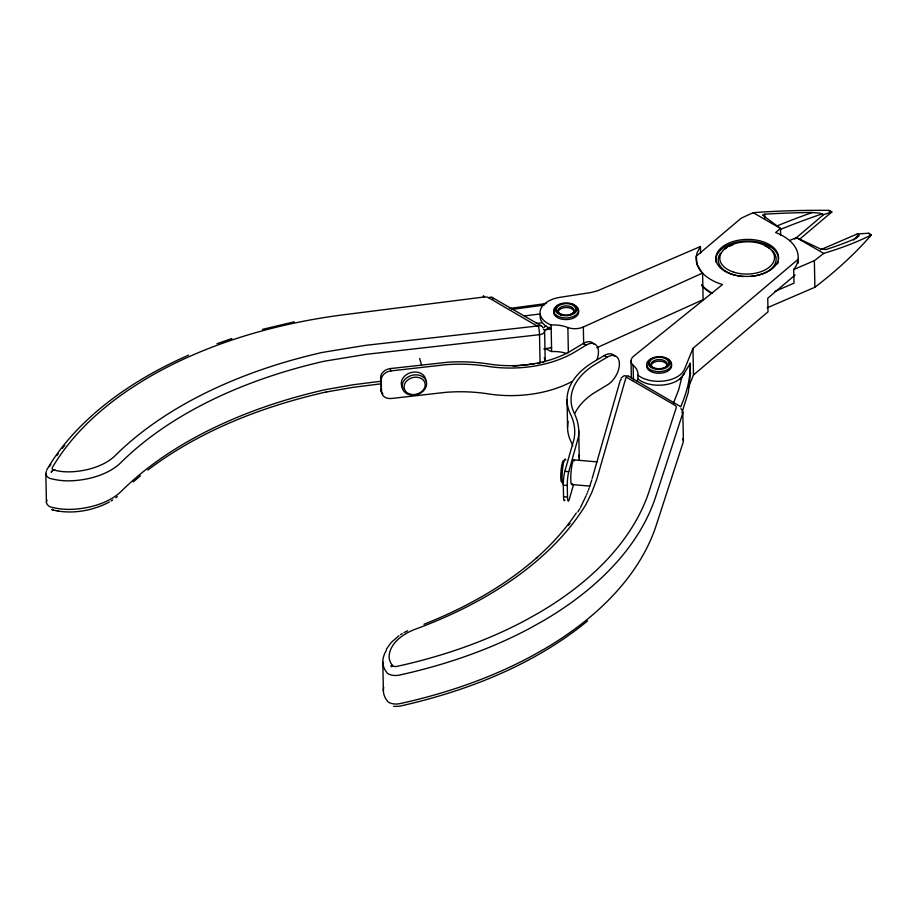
<?xml version="1.0" encoding="UTF-8"?>
<svg xmlns="http://www.w3.org/2000/svg" width="917" height="917" viewBox="0 0 917 917"><rect width="100%" height="100%" fill="white"/><g stroke="black" fill="none" stroke-linecap="round" stroke-linejoin="round"><path stroke-width="1.38" d="M690.306 374.721L690.341 364.381A6.43 5.193 0.9 0 0 690.1 363.04M636.891 381.529L637.934 378.962L637.9 374.709A25.55 15.073 -1.1 0 0 633.131 365.241A13.709 8.093 -1.1 0 1 633.75 356.094L722.493 284.545L718.687 283.296A51.054 30.135 -1.1 0 1 696.209 256.68L697.069 252.76L700.439 246.513L700.577 253.321M680.666 406.965C686.478 393.359 690.753 378.446 690.088 363.602L681.893 377.151L678.672 389.794L673.491 402.987M564.918 500.143A9.915 1.433 -85 0 1 563.542 496.705L563.313 485.139A9.915 1.433 -85 0 1 564.815 471.349L573.996 439.277A108.596 64.098 -1.1 0 0 570.5 414.175A89.029 52.544 -1.1 0 1 593.024 362.249L604.211 355.567A17.079 9.858 -60 0 1 614.803 356.14M573.526 484.566L569.319 499.261A9.915 1.433 -85 0 1 567.497 497.048L567.268 485.483A9.915 1.433 -85 0 1 568.769 471.693L578.363 437.26A112.31 66.288 -1.1 0 0 578.191 425.259L577.997 424.17A112.367 66.322 -1.1 0 0 574.374 413.51L573.171 410.759A85.006 50.171 -1.1 0 1 592.6 365.975L607.054 357.206A17.079 9.858 -60 0 1 619.399 363.705A17.079 9.858 -60 0 1 607.593 384.773L593.139 393.542A85.006 50.171 -1.1 0 0 574.902 413.303M592.141 478.559L620.03 381.163A5.811 3.427 -1.1 0 1 621.279 379.409M591.752 479.935L589.448 487.179M588.588 489.575L589.023 488.383M587.671 491.982L588.129 490.778M798.168 263.202L798.099 259.305L692.965 348.38L684.369 369.574A26.123 15.417 -1.1 0 1 664.24 380.968A26.123 15.417 -1.1 0 1 638.427 375.569L637.854 375.076M688.117 388.223L693.493 374.973L692.965 348.38M586.708 494.366L587.189 493.174M681.904 412.776L688.312 392.384L690.512 372.806A6.43 5.193 0.9 0 1 690.318 374.159M586.204 495.57L580.541 507.41M46.618 470.169C58.711 449.066 75.045 430.646 93.167 414.53M386.435 649.053L391.272 642.404L398.975 635.722M637.934 378.962L638.496 379.455A26.123 15.417 -1.1 0 0 679.944 378.916L684.449 373.471M621.027 378.091L624.099 375.752L628.225 376.027M774.636 291.514L793.984 283.181L793.709 269.552L795.543 266.893A51.054 30.135 -1.1 0 0 775.633 232.528L780.47 228.425L762.497 215.071L764.709 214.188A626.563 220.137 14.6 0 1 811.866 212.503L820.153 213.145L823.672 214.578L831.811 211.965L828.475 210.371A631.504 221.88 14.6 0 0 754.783 212.549L751.298 213.523A557.33 328.939 -1.1 0 0 741.028 218.315L696.301 256.21L697.069 264.36L701.322 271.764M576.323 512.958C565.101 529.717 551.415 544.732 536.353 558.109L537.179 557.364C504.063 586.548 464.839 608.074 423.952 624.282M681.893 377.151L679.944 378.916M857.75 235.566L858.541 234.706L859.149 235.658L856.318 238.168A626.563 220.137 14.6 0 1 825.93 249.527L820.784 249.08L796.369 237.606L789.526 240.552M794.695 239.142L823.672 214.578M799.383 239.452L831.857 211.942L828.475 210.371M795.073 275.054L767.747 298.208L768.022 311.826L693.493 374.973M93.992 413.785C122.03 389.221 154.514 370.17 188.535 355.143M133.252 481.872L140.381 475.889M767.162 307.814L814.892 287.262A557.33 328.939 -1.1 0 0 822.79 281.083L825.369 279.009A557.33 328.939 -1.1 0 0 871.15 235.21L871.15 235.016A631.504 221.88 14.6 0 1 824.853 253.012L822.262 254.49A557.33 328.939 -1.1 0 1 814.365 260.657L793.709 269.552M115.863 497.771L117.307 496.613M587.533 620.969C533.511 665.203 466.822 691.2 399.227 706.296L393.542 706.399M147.82 470.031C199.7 430.807 261.586 406.793 324.584 392.327L326.612 391.926M111.117 501.014L112.768 499.96M400.569 634.644L402.231 633.613M593.872 344.058A17.079 9.858 -60 0 0 583.281 343.485L568.746 352.197A85.006 50.171 -1.1 0 1 493.3 364.657L488.623 364.003A112.367 66.322 -1.1 0 0 470.478 362.1L468.633 362.009A112.31 66.288 -1.1 0 0 448.31 362.169L390.195 368.588A9.915 7.909 -16.1 0 0 380.578 377.701L381.472 391.593A9.915 7.909 -16.1 0 0 391.41 398.494L445.524 392.361A108.596 64.098 -1.1 0 1 488.131 393.874A89.029 52.544 -1.1 0 0 571.967 381.506M596.99 359.487A17.079 9.858 -60 0 0 586.123 345.124L575.051 351.876A89.029 52.544 -1.1 0 1 487.58 366.307A108.596 64.098 -1.1 0 0 444.986 364.794L390.86 370.915A9.915 7.909 -16.1 0 0 381.254 380.028L381.472 391.593M109.398 502.012C93.832 510.184 75.492 513.807 58.035 511.056M403.961 632.615L407.618 630.736M392.774 665.983L391.364 666.728L390.802 665.983L392.338 665.41L392.831 665.994A4.276 2.522 -1.1 0 0 396.58 666.453L397.05 666.361A386.859 228.322 -1.1 0 0 526.794 619.605L539.127 612.682A387.031 228.425 -1.1 0 0 649.374 490.572L676.196 407.87A5.17 3.049 -1.1 0 0 674.923 405.257L626.105 377.07L596.864 478.995L591.82 492.44L585.883 504.568A400.993 236.666 -1.1 0 1 415.963 628.97L413.98 629.727A55.398 32.691 -1.1 0 0 389.209 655.128A36.244 21.389 -1.1 0 0 391.57 664.263L392.338 665.41M700.439 246.513L597.597 290.781L590.903 292.534L559.404 297.429A26.123 15.417 -1.1 0 0 540.549 309.556A26.123 15.417 -1.1 0 0 550.269 324.664L551.736 324.962A25.55 15.073 -1.1 0 1 567.875 327.564A13.709 8.093 -1.1 0 0 583.338 327.002L702.594 273.06L701.448 271.902M596.829 347.726L703.11 299.653L702.594 273.06M820.555 249.756L857.235 233.961L868.766 233.239L871.15 235.21M216.997 343.715L231.818 338.556M812.29 212.503L811.877 212.652A552.332 325.993 -1.1 0 0 776.756 226.04M822.377 213.833L820.944 214.314A549.123 324.091 -1.1 0 0 780.963 229.216M262.48 329.386L294.311 321.81M326.234 392.006L352.449 387.421L381.415 383.764M509.967 308.387L546.211 303.538M511.594 309.442L544.136 305.109M544.698 329.891L551.186 328.882L550.338 328.561A26.123 15.417 -1.1 0 1 540.342 314.439M543.781 348.907L551.564 347.692L550.716 347.371M524.249 315.941L540.48 313.912M537.247 363.545L540.079 363.224L539.517 334.682A6.43 0.814 83.5 0 0 538.611 326.91L488.601 297.693A5.17 3.049 -1.1 0 0 484.153 296.993L344.643 314.646A387.031 228.425 -1.1 0 0 140.244 382.389L128.77 389.817A386.859 228.322 -1.1 0 0 52.441 467.406L52.303 467.681A4.276 2.522 -1.1 0 0 53.163 469.882C48.383 476.427 53.083 467.074 56.12 470.593A36.244 21.389 -1.1 0 0 71.652 471.785A55.398 32.691 -1.1 0 0 114.132 456.609L115.37 455.428A400.993 236.666 -1.1 0 1 322.36 352.426L365.425 345.365L539.368 325.787A6.43 3.794 -58.8 0 1 542.726 327.564M536.285 323.437L541.569 322.83M380.463 381.289L353.091 384.762L325.134 389.702A394.597 232.895 -1.1 0 0 121.48 491.099A61.806 36.474 -1.1 0 1 72.787 509.29A42.698 25.195 -1.1 0 1 54.481 507.892L50.286 506.918A10.706 6.316 -1.1 0 1 47.008 500.006M513.245 366.261L534.428 363.866M545.97 348.483A26.123 15.417 -1.1 0 0 550.796 351.268L552.263 351.555A25.55 15.073 -1.1 0 1 566.706 353.526M573.721 459.853L597.024 461.893M564.815 471.349L568.769 471.693M571.979 484.543L589.803 486.102M563.313 485.139L567.268 485.483M563.542 496.705L567.497 497.048M53.163 510.07L57.76 511.01M57.335 510.929L58.447 511.124M53.301 469.974L54.172 470.169M868.708 233.273L871.15 235.016M857.235 233.961L858.541 234.706M753.178 212.664L780.47 228.425L780.619 235.497M796.369 237.606L823.672 253.367M583.281 343.485L586.123 345.124M604.211 355.567L607.054 357.206M492.005 297.36L541.477 325.925M628.523 376.188L680.127 406.357M701.711 285.531L705.07 288.889A51.054 30.135 -1.1 0 0 711.432 293.371M419.631 358.421L421.579 365.138M390.195 368.588L390.86 370.915M380.578 377.701L381.254 380.028M814.365 260.657L814.892 287.262M764.709 214.188L764.789 218.384M682.81 412.26L683.383 440.802M633.131 365.241L633.441 380.635M631.034 361.046L631.366 377.85M583.338 327.002L583.67 343.795M578.73 430.726L579.269 458.294M567.875 327.564L568.368 352.758M567.027 399.697L567.577 427.265M551.106 324.985L551.633 351.589M544.618 331.071L545.179 359.613M382.802 661.948L383.375 690.948M45.85 473.802L46.412 502.344M403.01 388.395A12.46 9.938 -16.1 0 1 410.174 372.818A12.46 9.938 -16.1 0 1 425.82 380.784M382.916 393.909A9.915 7.909 -16.1 0 1 380.807 389.267M483.236 296.363A6.43 0.837 83.3 0 1 484.153 296.993M46.435 471.464A10.706 6.316 -1.1 0 0 49.724 478.376L53.92 479.35A42.698 25.195 -1.1 0 0 72.225 480.749A61.806 36.474 -1.1 0 0 120.918 462.569A394.597 232.895 -1.1 0 1 324.572 361.16L366.72 354.271L539.517 334.682A5.811 3.427 -1.1 0 0 544.32 330.143M544.171 357.836A5.811 3.427 -1.1 0 1 544.125 361.734M543.426 362.238A5.811 3.427 -1.1 0 1 542.589 362.639M543.277 329.043A5.811 3.427 -1.1 0 1 543.896 329.558M49.346 466.673A393.404 232.184 -1.1 0 1 50.871 464.3M56.808 455.646A393.404 232.184 -1.1 0 1 58.344 453.56M62.31 448.413A393.404 232.184 -1.1 0 1 64.786 445.341M488.795 297.796A6.43 3.679 -60.5 0 1 493.208 298.965M857.762 235.566A550.292 324.79 -1.1 0 1 853.578 240.002M545.97 329.707A26.123 15.417 -1.1 0 1 549.902 327.231M543.987 327.518A26.123 15.417 -1.1 0 1 545.89 325.81M578.191 310.175A12.46 7.347 -1.1 0 1 566.167 319.586A12.46 7.347 -1.1 0 1 554.132 310.485M574.936 305.292A12.46 7.347 -1.1 0 1 574.134 316.136A12.46 7.347 -1.1 0 1 555.931 314.955A12.46 7.347 -1.1 0 1 559.897 304.318M561.364 303.871A12.46 7.347 -1.1 0 1 562.9 303.55M572.357 304.157A12.46 7.347 -1.1 0 1 573.71 304.673M558.189 312.949A8.035 4.745 -1.1 0 1 565.64 307.504A8.035 4.745 -1.1 0 1 574.202 312.124M559.175 313.075A8.035 4.745 -1.1 0 1 561.525 306.782A8.035 4.745 -1.1 0 1 572.288 307.482A8.035 4.745 -1.1 0 1 571.818 313.889M571.027 314.313A8.035 4.745 -1.1 0 1 569.205 314.955M563.061 315.035A8.035 4.745 -1.1 0 1 561.238 314.439M560.447 314.038A8.035 4.745 -1.1 0 1 559.76 313.58M563.256 483.786A12.46 1.8 -85 0 1 562.522 469.47A12.46 1.8 -85 0 1 565.835 460.105M561.8 481.918A10.717 1.547 -85 0 1 561.021 471.006A10.717 1.547 -85 0 1 563.691 460.758M572.793 445.822A108.596 64.098 -1.1 0 0 571.039 441.742A89.029 52.544 -1.1 0 1 568.127 421.384M579.04 455.015A112.31 66.288 -1.1 0 1 579.269 460.494M572.495 483.798A12.46 1.8 -85 0 1 571.073 471.854A12.46 1.8 -85 0 1 574.546 460.873M670.648 362.949A12.46 7.347 -1.1 0 1 660.767 373.185A12.46 7.347 -1.1 0 1 646.794 365.115M778.269 261.551A31.338 18.5 -1.1 0 1 777.467 263.936M716.12 262.354A31.338 18.5 -1.1 0 1 745.143 241.102A31.338 18.5 -1.1 0 1 778.533 259.133M681.789 409.612A11.589 6.843 -1.1 0 1 682.638 413.636L655.781 496.441A393.404 232.184 -1.1 0 1 543.712 620.534L531.172 627.583A393.404 232.184 -1.1 0 1 399.193 675.13A10.706 6.316 -1.1 0 1 387.421 673.342L385.667 670.889A42.698 25.195 -1.1 0 1 382.893 660.114A61.806 36.474 -1.1 0 1 386.47 650.107M680.895 408.661A11.589 6.843 -1.1 0 1 681.595 409.372M772.263 250.662A28.954 17.091 -1.1 0 1 750.977 276.43M743.423 276.533A28.954 17.091 -1.1 0 1 737.291 275.719M736.122 275.467A28.954 17.091 -1.1 0 1 720.441 253.333M725.015 248.828A28.954 17.091 -1.1 0 1 726.722 247.716M729.565 246.203A28.954 17.091 -1.1 0 1 732.717 244.919M764.824 245.745A28.954 17.091 -1.1 0 1 769.374 248.255M579.911 508.58A394.597 232.895 -1.1 0 1 577.79 511.984M570.087 523.206A394.597 232.895 -1.1 0 1 568.425 525.43M682.707 438.658A11.589 6.843 -1.1 0 1 683.199 442.177L656.343 524.982A393.404 232.184 -1.1 0 1 544.274 649.076L531.734 656.125A393.404 232.184 -1.1 0 1 399.755 703.671A10.706 6.316 -1.1 0 1 387.983 701.883L386.229 699.43A42.698 25.195 -1.1 0 1 383.466 688.656A61.806 36.474 -1.1 0 1 383.684 687.2M712.429 293.28A51.054 30.135 -1.1 0 1 701.574 284.74M651.173 366.64A8.035 4.745 -1.1 0 1 658.097 361.218A8.035 4.745 -1.1 0 1 667.106 365.184M666.693 358.364A12.46 7.347 -1.1 0 1 668.298 369.138A12.46 7.347 -1.1 0 1 649.924 369.379A12.46 7.347 -1.1 0 1 651.529 358.558M652.881 357.997A12.46 7.347 -1.1 0 1 654.337 357.561M657.478 357.022A12.46 7.347 -1.1 0 1 662.338 357.149M652.732 367.258A8.035 4.745 -1.1 0 1 653.683 360.862A8.035 4.745 -1.1 0 1 664.538 360.725A8.035 4.745 -1.1 0 1 665.49 367.098M664.791 367.568A8.035 4.745 -1.1 0 1 663.129 368.347M661.191 368.84A8.035 4.745 -1.1 0 1 656.033 368.714M654.222 368.118A8.035 4.745 -1.1 0 1 653.431 367.717M53.014 509.508L51.902 509.657L53.014 509.508M408.386 394.367A12.46 9.938 -16.1 0 0 426.634 383.57A12.46 9.938 -16.1 0 0 408.042 376.956A12.46 9.938 -16.1 0 0 408.386 394.367M409.486 393.978A10.717 8.54 -16.1 0 0 425.179 384.704A10.717 8.54 -16.1 0 0 409.2 379.008A10.717 8.54 -16.1 0 0 409.486 393.978M560.688 314.921A10.844 6.396 -1.1 0 0 576.953 309.167A10.844 6.396 -1.1 0 0 560.677 303.836A10.844 6.396 -1.1 0 0 560.688 314.921M561.284 314.302A9.651 5.697 -1.1 0 0 575.75 309.189A9.651 5.697 -1.1 0 0 561.284 304.444A9.651 5.697 -1.1 0 0 561.284 314.302M733.497 272.074A27.35 16.139 -1.1 0 0 774.51 257.562A27.35 16.139 -1.1 0 0 733.485 244.105A27.35 16.139 -1.1 0 0 733.497 272.074M731.491 274.137A31.338 18.5 -1.1 0 0 778.499 257.505A31.338 18.5 -1.1 0 0 731.491 242.088A31.338 18.5 -1.1 0 0 731.491 274.137M653.661 368.611A10.844 6.396 -1.1 0 0 669.926 362.857A10.844 6.396 -1.1 0 0 653.661 357.515A10.844 6.396 -1.1 0 0 653.661 368.611M654.257 367.992A9.651 5.697 -1.1 0 0 668.734 362.868A9.651 5.697 -1.1 0 0 654.257 358.123A9.651 5.697 -1.1 0 0 654.257 367.992"/></g></svg>
